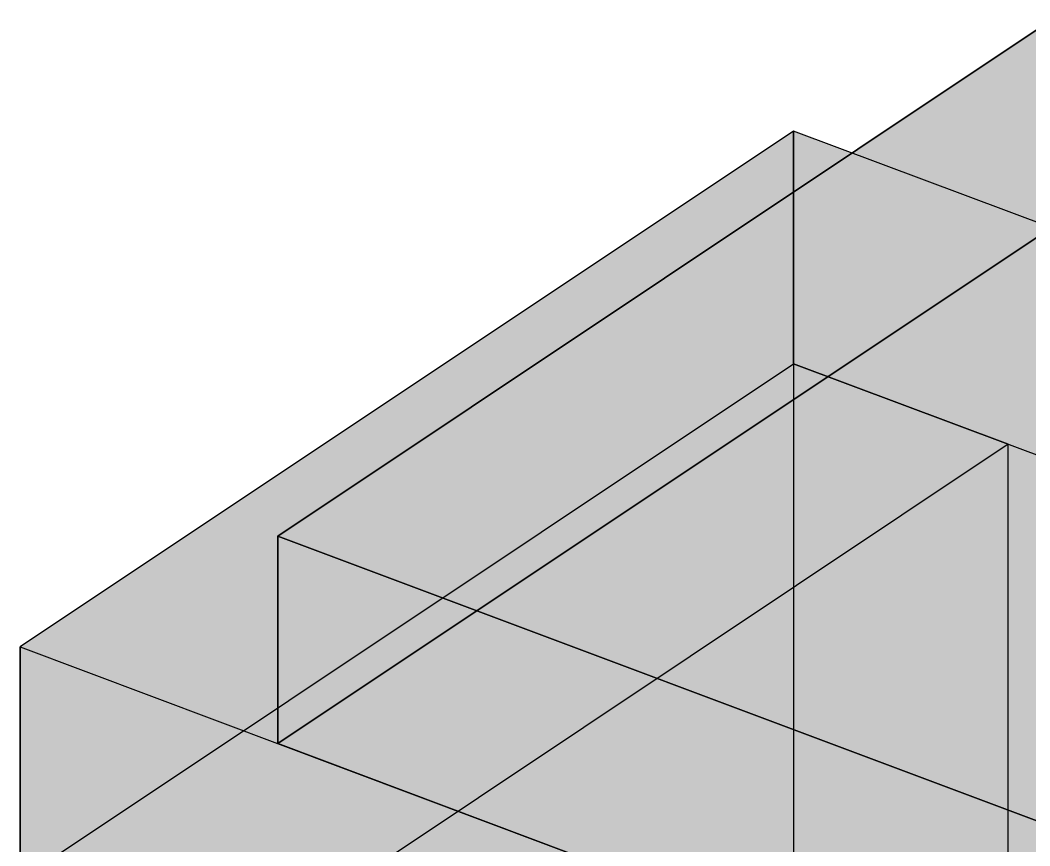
# Model space of a CAD drawing. Header units: millimetres. Extents: x 50 to 612415, y 2 to 4150.
# Drawn here: x 493554.47 to 493578.84, y 3146.48 to 3166.39 of the extents above; entities that cross this region are included whole.
import ezdxf

# ---------------------------------------------------------------- set-up
doc = ezdxf.new("R2010")
doc.units = ezdxf.units.MM
doc.layers.add('HATCH', color=8, linetype='Continuous', lineweight=9)
doc.layers.add('OUTLINE', color=7, linetype='Continuous', lineweight=25)

msp = doc.modelspace()

# ---------------------------------------------------------------- hatches: boundary and pattern name
at = {"layer": 'HATCH', "true_color": 0xaaafb2}
for points in [[(493579.361, 3161.386), (493560.696, 3148.943), (493560.696, 3153.95), (493579.361, 3166.393)], [(493554.474, 3145.664), (493573.139, 3158.107), (493573.139, 3163.72), (493554.474, 3151.276)], [(493565.732, 3136.864), (493554.474, 3145.664), (493573.139, 3158.107)], [(493566.164, 3136.339), (493565.732, 3136.864), (493573.139, 3158.107)], [(493566.164, 3132.41), (493573.139, 3158.107), (493573.139, 3096.369)], [(493566.164, 3132.41), (493566.436, 3133.539), (493573.139, 3158.107)], [(493566.436, 3135.572), (493566.164, 3136.339), (493573.139, 3158.107)], [(493566.436, 3133.539), (493566.529, 3134.617), (493573.139, 3158.107)], [(493566.529, 3134.617), (493566.436, 3135.572), (493573.139, 3158.107)], [(493578.324, 3156.163), (493559.659, 3143.72), (493570.916, 3134.92)], [(493578.324, 3156.163), (493570.916, 3134.92), (493571.349, 3134.394)], [(493578.324, 3094.425), (493578.324, 3156.163), (493571.349, 3130.466)], [(493578.324, 3156.163), (493571.621, 3131.594), (493571.349, 3130.466)], [(493578.324, 3156.163), (493571.349, 3134.394), (493571.621, 3133.628)], [(493578.324, 3156.163), (493571.713, 3132.673), (493571.621, 3131.594)], [(493578.324, 3156.163), (493571.621, 3133.628), (493571.713, 3132.673)]]:
    msp.add_hatch(color=253, dxfattribs=at).paths.add_polyline_path(points)
at = {"layer": 'HATCH', "true_color": 0xb7bcc0}
for points in [[(493579.361, 3166.393), (493560.696, 3153.95), (493610.469, 3135.285)], [(493573.139, 3163.72), (493554.474, 3151.276), (493582.99, 3150.304)], [(493573.139, 3163.72), (493585.978, 3151.189), (493587.162, 3151.195)], [(493573.139, 3163.72), (493587.162, 3151.195), (493588.309, 3151.048)], [(493573.139, 3163.72), (493584.837, 3151.029), (493585.978, 3151.189)], [(493573.139, 3163.72), (493588.309, 3151.048), (493589.341, 3150.758)], [(493573.139, 3163.72), (493583.818, 3150.728), (493584.837, 3151.029)], [(493573.139, 3163.72), (493589.341, 3150.758), (493590.188, 3150.344)], [(493573.139, 3163.72), (493582.99, 3150.304), (493583.818, 3150.728)], [(493635.355, 3140.389), (493573.139, 3163.72), (493590.188, 3150.344)], [(493610.469, 3130.279), (493560.696, 3148.943), (493579.361, 3161.386)], [(493554.474, 3145.664), (493573.139, 3158.107), (493578.324, 3156.163), (493559.659, 3143.72)], [(493582.99, 3144.692), (493554.474, 3145.664), (493573.139, 3158.107)], [(493587.162, 3145.583), (493585.978, 3145.576), (493573.139, 3158.107)], [(493588.309, 3145.436), (493587.162, 3145.583), (493573.139, 3158.107)], [(493585.978, 3145.576), (493584.837, 3145.417), (493573.139, 3158.107)], [(493589.341, 3145.145), (493588.309, 3145.436), (493573.139, 3158.107)], [(493584.837, 3145.417), (493583.818, 3145.115), (493573.139, 3158.107)], [(493590.188, 3144.731), (493589.341, 3145.145), (493573.139, 3158.107)], [(493583.818, 3145.115), (493582.99, 3144.692), (493573.139, 3158.107)], [(493590.188, 3144.731), (493573.139, 3158.107), (493635.355, 3134.776)], [(493582.409, 3149.788), (493582.99, 3150.304), (493554.474, 3151.276)], [(493582.115, 3149.215), (493582.409, 3149.788), (493554.474, 3151.276)], [(493582.128, 3148.623), (493582.115, 3149.215), (493554.474, 3151.276)], [(493582.447, 3148.052), (493582.128, 3148.623), (493554.474, 3151.276)], [(493554.474, 3151.276), (493583.051, 3147.543), (493582.447, 3148.052)], [(493554.474, 3151.276), (493583.897, 3147.129), (493583.051, 3147.543)], [(493554.474, 3151.276), (493609.408, 3137.942), (493583.897, 3147.129)], [(493554.474, 3151.276), (493616.69, 3127.945), (493609.408, 3137.942)]]:
    msp.add_hatch(color=9, dxfattribs=at).paths.add_polyline_path(points)
at = {"layer": 'HATCH', "true_color": 0xacb1b5}
for points in [[(493573.139, 3158.107), (493635.355, 3134.776), (493635.355, 3140.389), (493573.139, 3163.72)], [(493573.139, 3158.107), (493573.139, 3096.369), (493578.324, 3094.425), (493578.324, 3156.163)], [(493560.696, 3148.943), (493610.469, 3130.279), (493610.469, 3135.285), (493560.696, 3153.95)], [(493616.69, 3122.333), (493554.474, 3145.664), (493554.474, 3151.276), (493616.69, 3127.945)]]:
    msp.add_hatch(color=253, dxfattribs=at).paths.add_polyline_path(points)

# ---------------------------------------------------------------- linework, layer by layer
at = {"layer": 'OUTLINE', "color": 139, "true_color": 0x42544a}
for p, q in [((493560.696, 3153.95), (493579.361, 3166.393)), ((493579.361, 3166.393), (493560.696, 3153.95)), ((493573.139, 3163.72), (493554.474, 3151.276)), ((493573.139, 3163.72), (493554.474, 3151.276)), ((493573.139, 3158.107), (493573.139, 3163.72)), ((493635.355, 3140.389), (493573.139, 3163.72)), ((493573.139, 3163.72), (493573.139, 3158.107)), ((493635.355, 3140.389), (493573.139, 3163.72)), ((493579.361, 3161.386), (493560.696, 3148.943)), ((493560.696, 3148.943), (493579.361, 3161.386)), ((493554.474, 3145.664), (493573.139, 3158.107)), ((493554.474, 3145.664), (493573.139, 3158.107)), ((493554.474, 3145.664), (493573.139, 3158.107)), ((493554.474, 3145.664), (493573.139, 3158.107)), ((493573.139, 3158.107), (493573.139, 3096.369)), ((493578.324, 3156.163), (493573.139, 3158.107)), ((493573.139, 3158.107), (493573.139, 3096.369)), ((493573.139, 3158.107), (493578.324, 3156.163)), ((493573.139, 3158.107), (493635.355, 3134.776)), ((493573.139, 3158.107), (493635.355, 3134.776)), ((493578.324, 3156.163), (493559.659, 3143.72)), ((493578.324, 3156.163), (493559.659, 3143.72)), ((493578.324, 3094.425), (493578.324, 3156.163)), ((493578.324, 3094.425), (493578.324, 3156.163)), ((493560.696, 3148.943), (493560.696, 3153.95)), ((493560.696, 3153.95), (493610.469, 3135.285)), ((493610.469, 3135.285), (493560.696, 3153.95)), ((493560.696, 3153.95), (493560.696, 3148.943)), ((493554.474, 3151.276), (493554.474, 3145.664)), ((493554.474, 3145.664), (493554.474, 3151.276)), ((493554.474, 3151.276), (493616.69, 3127.945)), ((493554.474, 3151.276), (493616.69, 3127.945)), ((493610.469, 3130.279), (493560.696, 3148.943)), ((493560.696, 3148.943), (493610.469, 3130.279))]:
    msp.add_line(p, q, dxfattribs=at)

doc.saveas('drawing.dxf')
